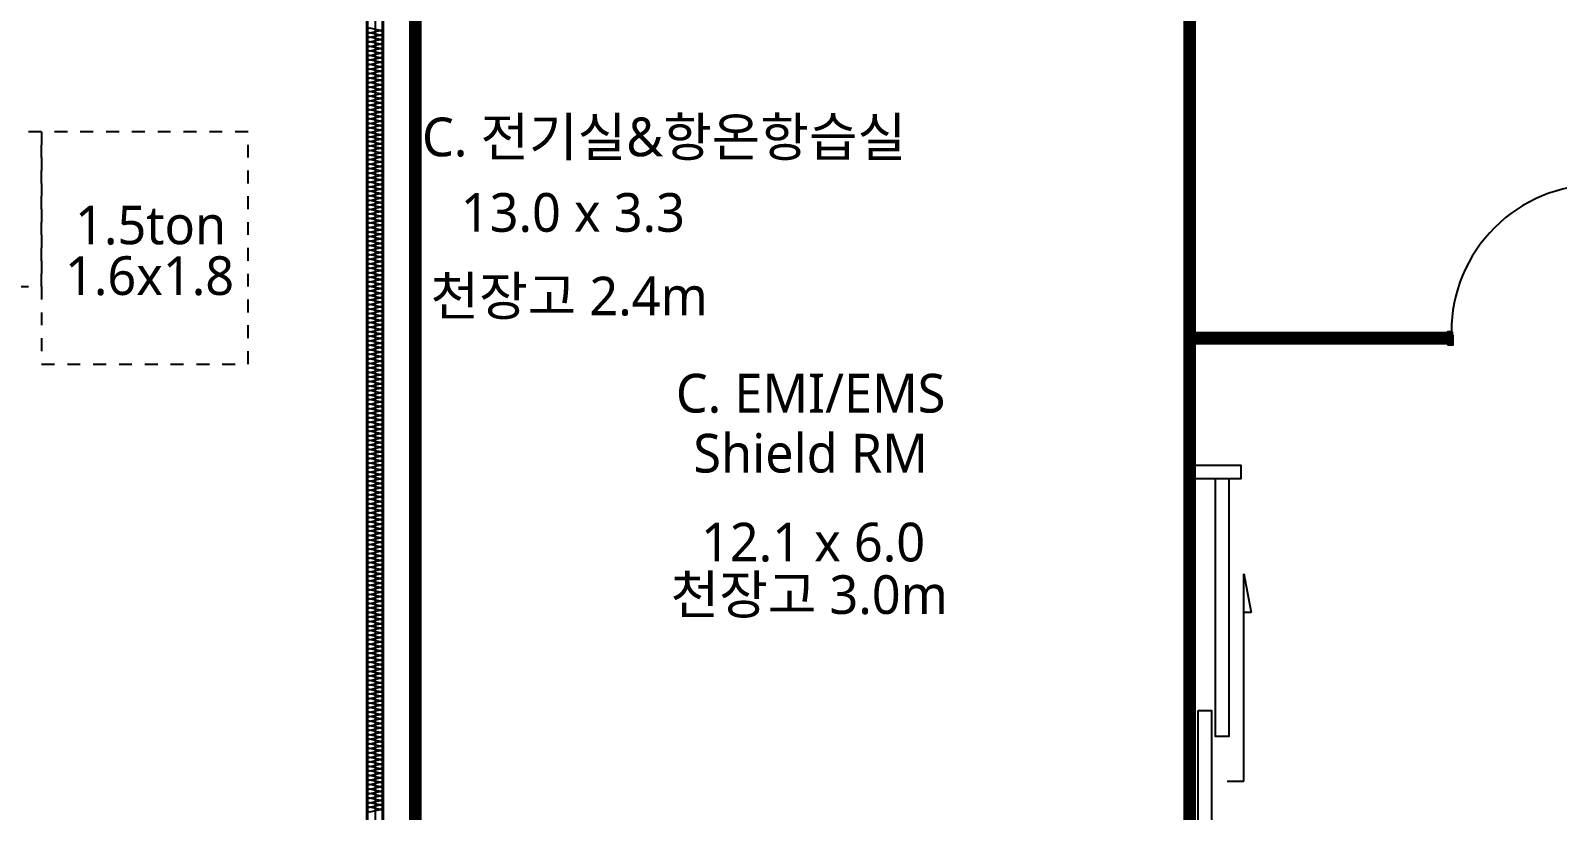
# Model space of a CAD drawing. Header units: millimetres. Extents: x 9 to 147, y 4 to 115.
# Drawn here: x 73.47 to 85.3, y 76.44 to 82.48 of the extents above; entities that cross this region are included whole.
import ezdxf
from ezdxf.enums import TextEntityAlignment as Align

# ---------------------------------------------------------------- set-up
doc = ezdxf.new("R2010")
doc.units = ezdxf.units.MM
doc.header["$LTSCALE"] = 200
doc.linetypes.add('XR-PLAN$0$CEN-GAUN', pattern=[32.2, 30, -1, 0.2, -1])
doc.linetypes.add('XR-PLAN$0$HIDDEN', pattern=[0.375, 0.25, -0.125])
doc.layers.get('DEFPOINTS').update_dxf_attribs({"color": 137})
for name, color, linetype in [('XR-PLAN$0$!!장비명', 252, 'Continuous'), ('XR-PLAN$0$AA-WAXM-DRYWALL', 252, 'Continuous'), ('XR-PLAN$0$CEN', 252, 'XR-PLAN$0$CEN-GAUN'), ('XR-PLAN$0$DOOR-OPEN', 252, 'Continuous'), ('XR-PLAN$0$ELE-6', 252, 'Continuous'), ('XR-PLAN$0$ETC', 252, 'Continuous'), ('XR-PLAN$0$HAT', 252, 'Continuous'), ('XR-PLAN$0$HAT-INS', 252, 'Continuous'), ('XR-PLAN$0$Panel', 252, 'Continuous'), ('XR-PLAN$0$Z-하부구조체', 252, 'XR-PLAN$0$HIDDEN'), ('XR-PLAN$0$장비', 252, 'XR-PLAN$0$HIDDEN')]:
    doc.layers.add(name, color=color, linetype=linetype)
doc.layers.add('XR-PLAN$0$TXT-1', color=137, linetype='Continuous', plot=False)
doc.styles.add('XR-PLAN$0$스타일1', font='MALGUN_0.TTF')

# ---------------------------------------------------------------- blocks, each defined once
blk = doc.blocks.new('*U103')
at = {"layer": 'XR-PLAN$0$HAT-INS'}
for points in [[(-5551.975315, 0, -0.4142135624), (-5566.975315, 15), (-5551.975315, 85, 1), (-5581.975315, 85), (-5566.975315, 15, -0.4142135624), (-5581.975315, 0, 0.4142135624)], [(-5521.975315, 0, -0.4142135624), (-5536.975315, 15), (-5521.975315, 85, 1), (-5551.975315, 85), (-5536.975315, 15, -0.4142135624), (-5551.975315, 0, 0.4142135624)], [(-5491.975315, 0, -0.4142135624), (-5506.975315, 15), (-5491.975315, 85, 1), (-5521.975315, 85), (-5506.975315, 15, -0.4142135624), (-5521.975315, 0, 0.4142135624)], [(-5461.975315, 0, -0.4142135624), (-5476.975315, 15), (-5461.975315, 85, 1), (-5491.975315, 85), (-5476.975315, 15, -0.4142135624), (-5491.975315, 0, 0.4142135624)], [(-5431.975315, 0, -0.4142135624), (-5446.975315, 15), (-5431.975315, 85, 1), (-5461.975315, 85), (-5446.975315, 15, -0.4142135624), (-5461.975315, 0, 0.4142135624)], [(-5401.975315, 0, -0.4142135624), (-5416.975315, 15), (-5401.975315, 85, 1), (-5431.975315, 85), (-5416.975315, 15, -0.4142135624), (-5431.975315, 0, 0.4142135624)], [(-5371.975315, 0, -0.4142135624), (-5386.975315, 15), (-5371.975315, 85, 1), (-5401.975315, 85), (-5386.975315, 15, -0.4142135624), (-5401.975315, 0, 0.4142135624)], [(-5341.975315, 0, -0.4142135624), (-5356.975315, 15), (-5341.975315, 85, 1), (-5371.975315, 85), (-5356.975315, 15, -0.4142135624), (-5371.975315, 0, 0.4142135624)], [(-5311.975315, 0, -0.4142135624), (-5326.975315, 15), (-5311.975315, 85, 1), (-5341.975315, 85), (-5326.975315, 15, -0.4142135624), (-5341.975315, 0, 0.4142135624)], [(-5281.975315, 0, -0.4142135624), (-5296.975315, 15), (-5281.975315, 85, 1), (-5311.975315, 85), (-5296.975315, 15, -0.4142135624), (-5311.975315, 0, 0.4142135624)], [(-5251.975315, 0, -0.4142135624), (-5266.975315, 15), (-5251.975315, 85, 1), (-5281.975315, 85), (-5266.975315, 15, -0.4142135624), (-5281.975315, 0, 0.4142135624)], [(-5221.975315, 0, -0.4142135624), (-5236.975315, 15), (-5221.975315, 85, 1), (-5251.975315, 85), (-5236.975315, 15, -0.4142135624), (-5251.975315, 0, 0.4142135624)], [(-5191.975315, 0, -0.4142135624), (-5206.975315, 15), (-5191.975315, 85, 1), (-5221.975315, 85), (-5206.975315, 15, -0.4142135624), (-5221.975315, 0, 0.4142135624)], [(-5161.975315, 0, -0.4142135624), (-5176.975315, 15), (-5161.975315, 85, 1), (-5191.975315, 85), (-5176.975315, 15, -0.4142135624), (-5191.975315, 0, 0.4142135624)], [(-5131.975315, 0, -0.4142135624), (-5146.975315, 15), (-5131.975315, 85, 1), (-5161.975315, 85), (-5146.975315, 15, -0.4142135624), (-5161.975315, 0, 0.4142135624)], [(-5101.975315, 0, -0.4142135624), (-5116.975315, 15), (-5101.975315, 85, 1), (-5131.975315, 85), (-5116.975315, 15, -0.4142135624), (-5131.975315, 0, 0.4142135624)], [(-5071.975315, 0, -0.4142135624), (-5086.975315, 15), (-5071.975315, 85, 1), (-5101.975315, 85), (-5086.975315, 15, -0.4142135624), (-5101.975315, 0, 0.4142135624)], [(-5041.975315, 0, -0.4142135624), (-5056.975315, 15), (-5041.975315, 85, 1), (-5071.975315, 85), (-5056.975315, 15, -0.4142135624), (-5071.975315, 0, 0.4142135624)], [(-5011.975315, 0, -0.4142135624), (-5026.975315, 15), (-5011.975315, 85, 1), (-5041.975315, 85), (-5026.975315, 15, -0.4142135624), (-5041.975315, 0, 0.4142135624)], [(-4981.975315, 0, -0.4142135624), (-4996.975315, 15), (-4981.975315, 85, 1), (-5011.975315, 85), (-4996.975315, 15, -0.4142135624), (-5011.975315, 0, 0.4142135624)], [(-4951.975315, 0, -0.4142135624), (-4966.975315, 15), (-4951.975315, 85, 1), (-4981.975315, 85), (-4966.975315, 15, -0.4142135624), (-4981.975315, 0, 0.4142135624)], [(-4921.975315, 0, -0.4142135624), (-4936.975315, 15), (-4921.975315, 85, 1), (-4951.975315, 85), (-4936.975315, 15, -0.4142135624), (-4951.975315, 0, 0.4142135624)], [(-4891.975315, 0, -0.4142135624), (-4906.975315, 15), (-4891.975315, 85, 1), (-4921.975315, 85), (-4906.975315, 15, -0.4142135624), (-4921.975315, 0, 0.4142135624)], [(-4861.975315, 0, -0.4142135624), (-4876.975315, 15), (-4861.975315, 85, 1), (-4891.975315, 85), (-4876.975315, 15, -0.4142135624), (-4891.975315, 0, 0.4142135624)], [(-4831.975315, 0, -0.4142135624), (-4846.975315, 15), (-4831.975315, 85, 1), (-4861.975315, 85), (-4846.975315, 15, -0.4142135624), (-4861.975315, 0, 0.4142135624)], [(-4801.975315, 0, -0.4142135624), (-4816.975315, 15), (-4801.975315, 85, 1), (-4831.975315, 85), (-4816.975315, 15, -0.4142135624), (-4831.975315, 0, 0.4142135624)], [(-4771.975315, 0, -0.4142135624), (-4786.975315, 15), (-4771.975315, 85, 1), (-4801.975315, 85), (-4786.975315, 15, -0.4142135624), (-4801.975315, 0, 0.4142135624)], [(-4741.975315, 0, -0.4142135624), (-4756.975315, 15), (-4741.975315, 85, 1), (-4771.975315, 85), (-4756.975315, 15, -0.4142135624), (-4771.975315, 0, 0.4142135624)], [(-4711.975315, 0, -0.4142135624), (-4726.975315, 15), (-4711.975315, 85, 1), (-4741.975315, 85), (-4726.975315, 15, -0.4142135624), (-4741.975315, 0, 0.4142135624)], [(-4681.975315, 0, -0.4142135624), (-4696.975315, 15), (-4681.975315, 85, 1), (-4711.975315, 85), (-4696.975315, 15, -0.4142135624), (-4711.975315, 0, 0.4142135624)], [(-4651.975315, 0, -0.4142135624), (-4666.975315, 15), (-4651.975315, 85, 1), (-4681.975315, 85), (-4666.975315, 15, -0.4142135624), (-4681.975315, 0, 0.4142135624)], [(-4621.975315, 0, -0.4142135624), (-4636.975315, 15), (-4621.975315, 85, 1), (-4651.975315, 85), (-4636.975315, 15, -0.4142135624), (-4651.975315, 0, 0.4142135624)], [(-4591.975315, 0, -0.4142135624), (-4606.975315, 15), (-4591.975315, 85, 1), (-4621.975315, 85), (-4606.975315, 15, -0.4142135624), (-4621.975315, 0, 0.4142135624)], [(-4561.975315, 0, -0.4142135624), (-4576.975315, 15), (-4561.975315, 85, 1), (-4591.975315, 85), (-4576.975315, 15, -0.4142135624), (-4591.975315, 0, 0.4142135624)], [(-4531.975315, 0, -0.4142135624), (-4546.975315, 15), (-4531.975315, 85, 1), (-4561.975315, 85), (-4546.975315, 15, -0.4142135624), (-4561.975315, 0, 0.4142135624)], [(-4501.975315, 0, -0.4142135624), (-4516.975315, 15), (-4501.975315, 85, 1), (-4531.975315, 85), (-4516.975315, 15, -0.4142135624), (-4531.975315, 0, 0.4142135624)], [(-4471.975315, 0, -0.4142135624), (-4486.975315, 15), (-4471.975315, 85, 1), (-4501.975315, 85), (-4486.975315, 15, -0.4142135624), (-4501.975315, 0, 0.4142135624)], [(-4441.975315, 0, -0.4142135624), (-4456.975315, 15), (-4441.975315, 85, 1), (-4471.975315, 85), (-4456.975315, 15, -0.4142135624), (-4471.975315, 0, 0.4142135624)], [(-4411.975315, 0, -0.4142135624), (-4426.975315, 15), (-4411.975315, 85, 1), (-4441.975315, 85), (-4426.975315, 15, -0.4142135624), (-4441.975315, 0, 0.4142135624)], [(-4381.975315, 0, -0.4142135624), (-4396.975315, 15), (-4381.975315, 85, 1), (-4411.975315, 85), (-4396.975315, 15, -0.4142135624), (-4411.975315, 0, 0.4142135624)], [(-4351.975315, 0, -0.4142135624), (-4366.975315, 15), (-4351.975315, 85, 1), (-4381.975315, 85), (-4366.975315, 15, -0.4142135624), (-4381.975315, 0, 0.4142135624)], [(-4321.975315, 0, -0.4142135624), (-4336.975315, 15), (-4321.975315, 85, 1), (-4351.975315, 85), (-4336.975315, 15, -0.4142135624), (-4351.975315, 0, 0.4142135624)], [(-4291.975315, 0, -0.4142135624), (-4306.975315, 15), (-4291.975315, 85, 1), (-4321.975315, 85), (-4306.975315, 15, -0.4142135624), (-4321.975315, 0, 0.4142135624)], [(-4261.975315, 0, -0.4142135624), (-4276.975315, 15), (-4261.975315, 85, 1), (-4291.975315, 85), (-4276.975315, 15, -0.4142135624), (-4291.975315, 0, 0.4142135624)], [(-4231.975315, 0, -0.4142135624), (-4246.975315, 15), (-4231.975315, 85, 1), (-4261.975315, 85), (-4246.975315, 15, -0.4142135624), (-4261.975315, 0, 0.4142135624)], [(-4201.975315, 0, -0.4142135624), (-4216.975315, 15), (-4201.975315, 85, 1), (-4231.975315, 85), (-4216.975315, 15, -0.4142135624), (-4231.975315, 0, 0.4142135624)], [(-4171.975315, 0, -0.4142135624), (-4186.975315, 15), (-4171.975315, 85, 1), (-4201.975315, 85), (-4186.975315, 15, -0.4142135624), (-4201.975315, 0, 0.4142135624)], [(-4141.975315, 0, -0.4142135624), (-4156.975315, 15), (-4141.975315, 85, 1), (-4171.975315, 85), (-4156.975315, 15, -0.4142135624), (-4171.975315, 0, 0.4142135624)], [(-4111.975315, 0, -0.4142135624), (-4126.975315, 15), (-4111.975315, 85, 1), (-4141.975315, 85), (-4126.975315, 15, -0.4142135624), (-4141.975315, 0, 0.4142135624)], [(-4081.975315, 0, -0.4142135624), (-4096.975315, 15), (-4081.975315, 85, 1), (-4111.975315, 85), (-4096.975315, 15, -0.4142135624), (-4111.975315, 0, 0.4142135624)], [(-4051.975315, 0, -0.4142135624), (-4066.975315, 15), (-4051.975315, 85, 1), (-4081.975315, 85), (-4066.975315, 15, -0.4142135624), (-4081.975315, 0, 0.4142135624)], [(-4021.975315, 0, -0.4142135624), (-4036.975315, 15), (-4021.975315, 85, 1), (-4051.975315, 85), (-4036.975315, 15, -0.4142135624), (-4051.975315, 0, 0.4142135624)], [(-3991.975315, 0, -0.4142135624), (-4006.975315, 15), (-3991.975315, 85, 1), (-4021.975315, 85), (-4006.975315, 15, -0.4142135624), (-4021.975315, 0, 0.4142135624)], [(-3961.975315, 0, -0.4142135624), (-3976.975315, 15), (-3961.975315, 85, 1), (-3991.975315, 85), (-3976.975315, 15, -0.4142135624), (-3991.975315, 0, 0.4142135624)], [(-3931.975315, 0, -0.4142135624), (-3946.975315, 15), (-3931.975315, 85, 1), (-3961.975315, 85), (-3946.975315, 15, -0.4142135624), (-3961.975315, 0, 0.4142135624)], [(-3901.975315, 0, -0.4142135624), (-3916.975315, 15), (-3901.975315, 85, 1), (-3931.975315, 85), (-3916.975315, 15, -0.4142135624), (-3931.975315, 0, 0.4142135624)], [(-3871.975315, 0, -0.4142135624), (-3886.975315, 15), (-3871.975315, 85, 1), (-3901.975315, 85), (-3886.975315, 15, -0.4142135624), (-3901.975315, 0, 0.4142135624)], [(-3841.975315, 0, -0.4142135624), (-3856.975315, 15), (-3841.975315, 85, 1), (-3871.975315, 85), (-3856.975315, 15, -0.4142135624), (-3871.975315, 0, 0.4142135624)], [(-3811.975315, 0, -0.4142135624), (-3826.975315, 15), (-3811.975315, 85, 1), (-3841.975315, 85), (-3826.975315, 15, -0.4142135624), (-3841.975315, 0, 0.4142135624)], [(-3781.975315, 0, -0.4142135624), (-3796.975315, 15), (-3781.975315, 85, 1), (-3811.975315, 85), (-3796.975315, 15, -0.4142135624), (-3811.975315, 0, 0.4142135624)], [(-3751.975315, 0, -0.4142135624), (-3766.975315, 15), (-3751.975315, 85, 1), (-3781.975315, 85), (-3766.975315, 15, -0.4142135624), (-3781.975315, 0, 0.4142135624)], [(-3721.975315, 0, -0.4142135624), (-3736.975315, 15), (-3721.975315, 85, 1), (-3751.975315, 85), (-3736.975315, 15, -0.4142135624), (-3751.975315, 0, 0.4142135624)], [(-3691.975315, 0, -0.4142135624), (-3706.975315, 15), (-3691.975315, 85, 1), (-3721.975315, 85), (-3706.975315, 15, -0.4142135624), (-3721.975315, 0, 0.4142135624)], [(-3661.975315, 0, -0.4142135624), (-3676.975315, 15), (-3661.975315, 85, 1), (-3691.975315, 85), (-3676.975315, 15, -0.4142135624), (-3691.975315, 0, 0.4142135624)], [(-3631.975315, 0, -0.4142135624), (-3646.975315, 15), (-3631.975315, 85, 1), (-3661.975315, 85), (-3646.975315, 15, -0.4142135624), (-3661.975315, 0, 0.4142135624)], [(-3601.975315, 0, -0.4142135624), (-3616.975315, 15), (-3601.975315, 85, 1), (-3631.975315, 85), (-3616.975315, 15, -0.4142135624), (-3631.975315, 0, 0.4142135624)], [(-3571.975315, 0, -0.4142135624), (-3586.975315, 15), (-3571.975315, 85, 1), (-3601.975315, 85), (-3586.975315, 15, -0.4142135624), (-3601.975315, 0, 0.4142135624)], [(-3541.975315, 0, -0.4142135624), (-3556.975315, 15), (-3541.975315, 85, 1), (-3571.975315, 85), (-3556.975315, 15, -0.4142135624), (-3571.975315, 0, 0.4142135624)], [(-3511.975315, 0, -0.4142135624), (-3526.975315, 15), (-3511.975315, 85, 1), (-3541.975315, 85), (-3526.975315, 15, -0.4142135624), (-3541.975315, 0, 0.4142135624)], [(-3481.975315, 0, -0.4142135624), (-3496.975315, 15), (-3481.975315, 85, 1), (-3511.975315, 85), (-3496.975315, 15, -0.4142135624), (-3511.975315, 0, 0.4142135624)], [(-3451.975315, 0, -0.4142135624), (-3466.975315, 15), (-3451.975315, 85, 1), (-3481.975315, 85), (-3466.975315, 15, -0.4142135624), (-3481.975315, 0, 0.4142135624)], [(-3421.975315, 0, -0.4142135624), (-3436.975315, 15), (-3421.975315, 85, 1), (-3451.975315, 85), (-3436.975315, 15, -0.4142135624), (-3451.975315, 0, 0.4142135624)], [(-3391.975315, 0, -0.4142135624), (-3406.975315, 15), (-3391.975315, 85, 1), (-3421.975315, 85), (-3406.975315, 15, -0.4142135624), (-3421.975315, 0, 0.4142135624)], [(-3361.975315, 0, -0.4142135624), (-3376.975315, 15), (-3361.975315, 85, 1), (-3391.975315, 85), (-3376.975315, 15, -0.4142135624), (-3391.975315, 0, 0.4142135624)], [(-3331.975315, 0, -0.4142135624), (-3346.975315, 15), (-3331.975315, 85, 1), (-3361.975315, 85), (-3346.975315, 15, -0.4142135624), (-3361.975315, 0, 0.4142135624)], [(-3301.975315, 0, -0.4142135624), (-3316.975315, 15), (-3301.975315, 85, 1), (-3331.975315, 85), (-3316.975315, 15, -0.4142135624), (-3331.975315, 0, 0.4142135624)], [(-3271.975315, 0, -0.4142135624), (-3286.975315, 15), (-3271.975315, 85, 1), (-3301.975315, 85), (-3286.975315, 15, -0.4142135624), (-3301.975315, 0, 0.4142135624)], [(-3241.975315, 0, -0.4142135624), (-3256.975315, 15), (-3241.975315, 85, 1), (-3271.975315, 85), (-3256.975315, 15, -0.4142135624), (-3271.975315, 0, 0.4142135624)], [(-3211.975315, 0, -0.4142135624), (-3226.975315, 15), (-3211.975315, 85, 1), (-3241.975315, 85), (-3226.975315, 15, -0.4142135624), (-3241.975315, 0, 0.4142135624)], [(-3181.975315, 0, -0.4142135624), (-3196.975315, 15), (-3181.975315, 85, 1), (-3211.975315, 85), (-3196.975315, 15, -0.4142135624), (-3211.975315, 0, 0.4142135624)], [(-3151.975315, 0, -0.4142135624), (-3166.975315, 15), (-3151.975315, 85, 1), (-3181.975315, 85), (-3166.975315, 15, -0.4142135624), (-3181.975315, 0, 0.4142135624)], [(-3121.975315, 0, -0.4142135624), (-3136.975315, 15), (-3121.975315, 85, 1), (-3151.975315, 85), (-3136.975315, 15, -0.4142135624), (-3151.975315, 0, 0.4142135624)], [(-3091.975315, 0, -0.4142135624), (-3106.975315, 15), (-3091.975315, 85, 1), (-3121.975315, 85), (-3106.975315, 15, -0.4142135624), (-3121.975315, 0, 0.4142135624)], [(-3061.975315, 0, -0.4142135624), (-3076.975315, 15), (-3061.975315, 85, 1), (-3091.975315, 85), (-3076.975315, 15, -0.4142135624), (-3091.975315, 0, 0.4142135624)], [(-3031.975315, 0, -0.4142135624), (-3046.975315, 15), (-3031.975315, 85, 1), (-3061.975315, 85), (-3046.975315, 15, -0.4142135624), (-3061.975315, 0, 0.4142135624)], [(-3001.975315, 0, -0.4142135624), (-3016.975315, 15), (-3001.975315, 85, 1), (-3031.975315, 85), (-3016.975315, 15, -0.4142135624), (-3031.975315, 0, 0.4142135624)], [(-2971.975315, 0, -0.4142135624), (-2986.975315, 15), (-2971.975315, 85, 1), (-3001.975315, 85), (-2986.975315, 15, -0.4142135624), (-3001.975315, 0, 0.4142135624)], [(-2941.975315, 0, -0.4142135624), (-2956.975315, 15), (-2941.975315, 85, 1), (-2971.975315, 85), (-2956.975315, 15, -0.4142135624), (-2971.975315, 0, 0.4142135624)], [(-2911.975315, 0, -0.4142135624), (-2926.975315, 15), (-2911.975315, 85, 1), (-2941.975315, 85), (-2926.975315, 15, -0.4142135624), (-2941.975315, 0, 0.4142135624)], [(-2881.975315, 0, -0.4142135624), (-2896.975315, 15), (-2881.975315, 85, 1), (-2911.975315, 85), (-2896.975315, 15, -0.4142135624), (-2911.975315, 0, 0.4142135624)], [(-2851.975315, 0, -0.4142135624), (-2866.975315, 15), (-2851.975315, 85, 1), (-2881.975315, 85), (-2866.975315, 15, -0.4142135624), (-2881.975315, 0, 0.4142135624)], [(-2821.975315, 0, -0.4142135624), (-2836.975315, 15), (-2821.975315, 85, 1), (-2851.975315, 85), (-2836.975315, 15, -0.4142135624), (-2851.975315, 0, 0.4142135624)], [(-2791.975315, 0, -0.4142135624), (-2806.975315, 15), (-2791.975315, 85, 1), (-2821.975315, 85), (-2806.975315, 15, -0.4142135624), (-2821.975315, 0, 0.4142135624)], [(-2761.975315, 0, -0.4142135624), (-2776.975315, 15), (-2761.975315, 85, 1), (-2791.975315, 85), (-2776.975315, 15, -0.4142135624), (-2791.975315, 0, 0.4142135624)], [(-2731.975315, 0, -0.4142135624), (-2746.975315, 15), (-2731.975315, 85, 1), (-2761.975315, 85), (-2746.975315, 15, -0.4142135624), (-2761.975315, 0, 0.4142135624)], [(-2701.975315, 0, -0.4142135624), (-2716.975315, 15), (-2701.975315, 85, 1), (-2731.975315, 85), (-2716.975315, 15, -0.4142135624), (-2731.975315, 0, 0.4142135624)], [(-2671.975315, 0, -0.4142135624), (-2686.975315, 15), (-2671.975315, 85, 1), (-2701.975315, 85), (-2686.975315, 15, -0.4142135624), (-2701.975315, 0, 0.4142135624)], [(-2641.975315, 0, -0.4142135624), (-2656.975315, 15), (-2641.975315, 85, 1), (-2671.975315, 85), (-2656.975315, 15, -0.4142135624), (-2671.975315, 0, 0.4142135624)], [(-2611.975315, 0, -0.4142135624), (-2626.975315, 15), (-2611.975315, 85, 1), (-2641.975315, 85), (-2626.975315, 15, -0.4142135624), (-2641.975315, 0, 0.4142135624)], [(-2581.975315, 0, -0.4142135624), (-2596.975315, 15), (-2581.975315, 85, 1), (-2611.975315, 85), (-2596.975315, 15, -0.4142135624), (-2611.975315, 0, 0.4142135624)], [(-2551.975315, 0, -0.4142135624), (-2566.975315, 15), (-2551.975315, 85, 1), (-2581.975315, 85), (-2566.975315, 15, -0.4142135624), (-2581.975315, 0, 0.4142135624)], [(-2521.975315, 0, -0.4142135624), (-2536.975315, 15), (-2521.975315, 85, 1), (-2551.975315, 85), (-2536.975315, 15, -0.4142135624), (-2551.975315, 0, 0.4142135624)], [(-2491.975315, 0, -0.4142135624), (-2506.975315, 15), (-2491.975315, 85, 1), (-2521.975315, 85), (-2506.975315, 15, -0.4142135624), (-2521.975315, 0, 0.4142135624)], [(-2461.975315, 0, -0.4142135624), (-2476.975315, 15), (-2461.975315, 85, 1), (-2491.975315, 85), (-2476.975315, 15, -0.4142135624), (-2491.975315, 0, 0.4142135624)], [(-2431.975315, 0, -0.4142135624), (-2446.975315, 15), (-2431.975315, 85, 1), (-2461.975315, 85), (-2446.975315, 15, -0.4142135624), (-2461.975315, 0, 0.4142135624)], [(-2401.975315, 0, -0.4142135624), (-2416.975315, 15), (-2401.975315, 85, 1), (-2431.975315, 85), (-2416.975315, 15, -0.4142135624), (-2431.975315, 0, 0.4142135624)], [(-2371.975315, 0, -0.4142135624), (-2386.975315, 15), (-2371.975315, 85, 1), (-2401.975315, 85), (-2386.975315, 15, -0.4142135624), (-2401.975315, 0, 0.4142135624)], [(-2341.975315, 0, -0.4142135624), (-2356.975315, 15), (-2341.975315, 85, 1), (-2371.975315, 85), (-2356.975315, 15, -0.4142135624), (-2371.975315, 0, 0.4142135624)], [(-2311.975315, 0, -0.4142135624), (-2326.975315, 15), (-2311.975315, 85, 1), (-2341.975315, 85), (-2326.975315, 15, -0.4142135624), (-2341.975315, 0, 0.4142135624)], [(-2281.975315, 0, -0.4142135624), (-2296.975315, 15), (-2281.975315, 85, 1), (-2311.975315, 85), (-2296.975315, 15, -0.4142135624), (-2311.975315, 0, 0.4142135624)], [(-2251.975315, 0, -0.4142135624), (-2266.975315, 15), (-2251.975315, 85, 1), (-2281.975315, 85), (-2266.975315, 15, -0.4142135624), (-2281.975315, 0, 0.4142135624)], [(-2221.975315, 0, -0.4142135624), (-2236.975315, 15), (-2221.975315, 85, 1), (-2251.975315, 85), (-2236.975315, 15, -0.4142135624), (-2251.975315, 0, 0.4142135624)], [(-2191.975315, 0, -0.4142135624), (-2206.975315, 15), (-2191.975315, 85, 1), (-2221.975315, 85), (-2206.975315, 15, -0.4142135624), (-2221.975315, 0, 0.4142135624)], [(-2161.975315, 0, -0.4142135624), (-2176.975315, 15), (-2161.975315, 85, 1), (-2191.975315, 85), (-2176.975315, 15, -0.4142135624), (-2191.975315, 0, 0.4142135624)], [(-2131.975315, 0, -0.4142135624), (-2146.975315, 15), (-2131.975315, 85, 1), (-2161.975315, 85), (-2146.975315, 15, -0.4142135624), (-2161.975315, 0, 0.4142135624)], [(-2101.975315, 0, -0.4142135624), (-2116.975315, 15), (-2101.975315, 85, 1), (-2131.975315, 85), (-2116.975315, 15, -0.4142135624), (-2131.975315, 0, 0.4142135624)], [(-2071.975315, 0, -0.4142135624), (-2086.975315, 15), (-2071.975315, 85, 1), (-2101.975315, 85), (-2086.975315, 15, -0.4142135624), (-2101.975315, 0, 0.4142135624)], [(-2041.975315, 0, -0.4142135624), (-2056.975315, 15), (-2041.975315, 85, 1), (-2071.975315, 85), (-2056.975315, 15, -0.4142135624), (-2071.975315, 0, 0.4142135624)], [(-2011.975315, 0, -0.4142135624), (-2026.975315, 15), (-2011.975315, 85, 1), (-2041.975315, 85), (-2026.975315, 15, -0.4142135624), (-2041.975315, 0, 0.4142135624)], [(-1981.975315, 0, -0.4142135624), (-1996.975315, 15), (-1981.975315, 85, 1), (-2011.975315, 85), (-1996.975315, 15, -0.4142135624), (-2011.975315, 0, 0.4142135624)], [(-1951.975315, 0, -0.4142135624), (-1966.975315, 15), (-1951.975315, 85, 1), (-1981.975315, 85), (-1966.975315, 15, -0.4142135624), (-1981.975315, 0, 0.4142135624)], [(-1921.975315, 0, -0.4142135624), (-1936.975315, 15), (-1921.975315, 85, 1), (-1951.975315, 85), (-1936.975315, 15, -0.4142135624), (-1951.975315, 0, 0.4142135624)], [(-1891.975315, 0, -0.4142135624), (-1906.975315, 15), (-1891.975315, 85, 1), (-1921.975315, 85), (-1906.975315, 15, -0.4142135624), (-1921.975315, 0, 0.4142135624)], [(-1861.975315, 0, -0.4142135624), (-1876.975315, 15), (-1861.975315, 85, 1), (-1891.975315, 85), (-1876.975315, 15, -0.4142135624), (-1891.975315, 0, 0.4142135624)], [(-1831.975315, 0, -0.4142135624), (-1846.975315, 15), (-1831.975315, 85, 1), (-1861.975315, 85), (-1846.975315, 15, -0.4142135624), (-1861.975315, 0, 0.4142135624)], [(-1801.975315, 0, -0.4142135624), (-1816.975315, 15), (-1801.975315, 85, 1), (-1831.975315, 85), (-1816.975315, 15, -0.4142135624), (-1831.975315, 0, 0.4142135624)], [(-1771.975315, 0, -0.4142135624), (-1786.975315, 15), (-1771.975315, 85, 1), (-1801.975315, 85), (-1786.975315, 15, -0.4142135624), (-1801.975315, 0, 0.4142135624)], [(-1741.975315, 0, -0.4142135624), (-1756.975315, 15), (-1741.975315, 85, 1), (-1771.975315, 85), (-1756.975315, 15, -0.4142135624), (-1771.975315, 0, 0.4142135624)], [(-1711.975315, 0, -0.4142135624), (-1726.975315, 15), (-1711.975315, 85, 1), (-1741.975315, 85), (-1726.975315, 15, -0.4142135624), (-1741.975315, 0, 0.4142135624)], [(-1681.975315, 0, -0.4142135624), (-1696.975315, 15), (-1681.975315, 85, 1), (-1711.975315, 85), (-1696.975315, 15, -0.4142135624), (-1711.975315, 0, 0.4142135624)], [(-1651.975315, 0, -0.4142135624), (-1666.975315, 15), (-1651.975315, 85, 1), (-1681.975315, 85), (-1666.975315, 15, -0.4142135624), (-1681.975315, 0, 0.4142135624)], [(-1621.975315, 0, -0.4142135624), (-1636.975315, 15), (-1621.975315, 85, 1), (-1651.975315, 85), (-1636.975315, 15, -0.4142135624), (-1651.975315, 0, 0.4142135624)], [(-1591.975315, 0, -0.4142135624), (-1606.975315, 15), (-1591.975315, 85, 1), (-1621.975315, 85), (-1606.975315, 15, -0.4142135624), (-1621.975315, 0, 0.4142135624)], [(-1561.975315, 0, -0.4142135624), (-1576.975315, 15), (-1561.975315, 85, 1), (-1591.975315, 85), (-1576.975315, 15, -0.4142135624), (-1591.975315, 0, 0.4142135624)], [(-1531.975315, 0, -0.4142135624), (-1546.975315, 15), (-1531.975315, 85, 1), (-1561.975315, 85), (-1546.975315, 15, -0.4142135624), (-1561.975315, 0, 0.4142135624)], [(-1501.975315, 0, -0.4142135624), (-1516.975315, 15), (-1501.975315, 85, 1), (-1531.975315, 85), (-1516.975315, 15, -0.4142135624), (-1531.975315, 0, 0.4142135624)], [(-1471.975315, 0, -0.4142135624), (-1486.975315, 15), (-1471.975315, 85, 1), (-1501.975315, 85), (-1486.975315, 15, -0.4142135624), (-1501.975315, 0, 0.4142135624)], [(-1441.975315, 0, -0.4142135624), (-1456.975315, 15), (-1441.975315, 85, 1), (-1471.975315, 85), (-1456.975315, 15, -0.4142135624), (-1471.975315, 0, 0.4142135624)], [(-1411.975315, 0, -0.4142135624), (-1426.975315, 15), (-1411.975315, 85, 1), (-1441.975315, 85), (-1426.975315, 15, -0.4142135624), (-1441.975315, 0, 0.4142135624)], [(-1381.975315, 0, -0.4142135624), (-1396.975315, 15), (-1381.975315, 85, 1), (-1411.975315, 85), (-1396.975315, 15, -0.4142135624), (-1411.975315, 0, 0.4142135624)], [(-1351.975315, 0, -0.4142135624), (-1366.975315, 15), (-1351.975315, 85, 1), (-1381.975315, 85), (-1366.975315, 15, -0.4142135624), (-1381.975315, 0, 0.4142135624)], [(-1321.975315, 0, -0.4142135624), (-1336.975315, 15), (-1321.975315, 85, 1), (-1351.975315, 85), (-1336.975315, 15, -0.4142135624), (-1351.975315, 0, 0.4142135624)], [(-1291.975315, 0, -0.4142135624), (-1306.975315, 15), (-1291.975315, 85, 1), (-1321.975315, 85), (-1306.975315, 15, -0.4142135624), (-1321.975315, 0, 0.4142135624)], [(-1261.975315, 0, -0.4142135624), (-1276.975315, 15), (-1261.975315, 85, 1), (-1291.975315, 85), (-1276.975315, 15, -0.4142135624), (-1291.975315, 0, 0.4142135624)], [(-1231.975315, 0, -0.4142135624), (-1246.975315, 15), (-1231.975315, 85, 1), (-1261.975315, 85), (-1246.975315, 15, -0.4142135624), (-1261.975315, 0, 0.4142135624)], [(-1201.975315, 0, -0.4142135624), (-1216.975315, 15), (-1201.975315, 85, 1), (-1231.975315, 85), (-1216.975315, 15, -0.4142135624), (-1231.975315, 0, 0.4142135624)], [(-1171.975315, 0, -0.4142135624), (-1186.975315, 15), (-1171.975315, 85, 1), (-1201.975315, 85), (-1186.975315, 15, -0.4142135624), (-1201.975315, 0, 0.4142135624)], [(-1141.975315, 0, -0.4142135624), (-1156.975315, 15), (-1141.975315, 85, 1), (-1171.975315, 85), (-1156.975315, 15, -0.4142135624), (-1171.975315, 0, 0.4142135624)], [(-1111.975315, 0, -0.4142135624), (-1126.975315, 15), (-1111.975315, 85, 1), (-1141.975315, 85), (-1126.975315, 15, -0.4142135624), (-1141.975315, 0, 0.4142135624)], [(-1081.975315, 0, -0.4142135624), (-1096.975315, 15), (-1081.975315, 85, 1), (-1111.975315, 85), (-1096.975315, 15, -0.4142135624), (-1111.975315, 0, 0.4142135624)], [(-1051.975315, 0, -0.4142135624), (-1066.975315, 15), (-1051.975315, 85, 1), (-1081.975315, 85), (-1066.975315, 15, -0.4142135624), (-1081.975315, 0, 0.4142135624)], [(-1021.975315, 0, -0.4142135624), (-1036.975315, 15), (-1021.975315, 85, 1), (-1051.975315, 85), (-1036.975315, 15, -0.4142135624), (-1051.975315, 0, 0.4142135624)], [(-991.975315, 0, -0.4142135624), (-1006.975315, 15), (-991.975315, 85, 1), (-1021.975315, 85), (-1006.975315, 15, -0.4142135624), (-1021.975315, 0, 0.4142135624)], [(-961.975315, 0, -0.4142135624), (-976.975315, 15), (-961.975315, 85, 1), (-991.975315, 85), (-976.975315, 15, -0.4142135624), (-991.975315, 0, 0.4142135624)], [(-931.975315, 0, -0.4142135624), (-946.975315, 15), (-931.975315, 85, 1), (-961.975315, 85), (-946.975315, 15, -0.4142135624), (-961.975315, 0, 0.4142135624)], [(-901.975315, 0, -0.4142135624), (-916.975315, 15), (-901.975315, 85, 1), (-931.975315, 85), (-916.975315, 15, -0.4142135624), (-931.975315, 0, 0.4142135624)], [(-871.975315, 0, -0.4142135624), (-886.975315, 15), (-871.975315, 85, 1), (-901.975315, 85), (-886.975315, 15, -0.4142135624), (-901.975315, 0, 0.4142135624)], [(-841.975315, 0, -0.4142135624), (-856.975315, 15), (-841.975315, 85, 1), (-871.975315, 85), (-856.975315, 15, -0.4142135624), (-871.975315, 0, 0.4142135624)], [(-811.975315, 0, -0.4142135624), (-826.975315, 15), (-811.975315, 85, 1), (-841.975315, 85), (-826.975315, 15, -0.4142135624), (-841.975315, 0, 0.4142135624)], [(-781.975315, 0, -0.4142135624), (-796.975315, 15), (-781.975315, 85, 1), (-811.975315, 85), (-796.975315, 15, -0.4142135624), (-811.975315, 0, 0.4142135624)], [(-751.975315, 0, -0.4142135624), (-766.975315, 15), (-751.975315, 85, 1), (-781.975315, 85), (-766.975315, 15, -0.4142135624), (-781.975315, 0, 0.4142135624)], [(-721.975315, 0, -0.4142135624), (-736.975315, 15), (-721.975315, 85, 1), (-751.975315, 85), (-736.975315, 15, -0.4142135624), (-751.975315, 0, 0.4142135624)], [(-691.975315, 0, -0.4142135624), (-706.975315, 15), (-691.975315, 85, 1), (-721.975315, 85), (-706.975315, 15, -0.4142135624), (-721.975315, 0, 0.4142135624)], [(-661.975315, 0, -0.4142135624), (-676.975315, 15), (-661.975315, 85, 1), (-691.975315, 85), (-676.975315, 15, -0.4142135624), (-691.975315, 0, 0.4142135624)], [(-631.975315, 0, -0.4142135624), (-646.975315, 15), (-631.975315, 85, 1), (-661.975315, 85), (-646.975315, 15, -0.4142135624), (-661.975315, 0, 0.4142135624)], [(-601.975315, 0, -0.4142135624), (-616.975315, 15), (-601.975315, 85, 1), (-631.975315, 85), (-616.975315, 15, -0.4142135624), (-631.975315, 0, 0.4142135624)], [(-571.975315, 0, -0.4142135624), (-586.975315, 15), (-571.975315, 85, 1), (-601.975315, 85), (-586.975315, 15, -0.4142135624), (-601.975315, 0, 0.4142135624)], [(-541.975315, 0, -0.4142135624), (-556.975315, 15), (-541.975315, 85, 1), (-571.975315, 85), (-556.975315, 15, -0.4142135624), (-571.975315, 0, 0.4142135624)], [(-511.975315, 0, -0.4142135624), (-526.975315, 15), (-511.975315, 85, 1), (-541.975315, 85), (-526.975315, 15, -0.4142135624), (-541.975315, 0, 0.4142135624)], [(-481.975315, 0, -0.4142135624), (-496.975315, 15), (-481.975315, 85, 1), (-511.975315, 85), (-496.975315, 15, -0.4142135624), (-511.975315, 0, 0.4142135624)], [(-451.975315, 0, -0.4142135624), (-466.975315, 15), (-451.975315, 85, 1), (-481.975315, 85), (-466.975315, 15, -0.4142135624), (-481.975315, 0, 0.4142135624)], [(-421.975315, 0, -0.4142135624), (-436.975315, 15), (-421.975315, 85, 1), (-451.975315, 85), (-436.975315, 15, -0.4142135624), (-451.975315, 0, 0.4142135624)], [(-391.975315, 0, -0.4142135624), (-406.975315, 15), (-391.975315, 85, 1), (-421.975315, 85), (-406.975315, 15, -0.4142135624), (-421.975315, 0, 0.4142135624)]]:
    blk.add_lwpolyline(points, format="xyb", dxfattribs=at)
blk = doc.blocks.new('XR-PLAN$0$DH-1.2X2.4')
at = {"layer": 'XR-PLAN$0$AA-WAXM-DRYWALL'}
blk.add_line((30, -100), (30, -1240), dxfattribs=at)
for points in [[(0, 0), (45, 0), (45, 0), (45, 0), (45, -70), (30, -70), (30, -100), (0, -100), (0, 0)], [(1200, 0), (1155, 0), (1155, 0), (1155, 0), (1155, -70), (1170, -70), (1170, -100), (1200, -100), (1200, 0)], [(30, -100), (65, -100), (65, -1240), (30, -1240)]]:
    blk.add_lwpolyline(points, dxfattribs=at)
at = {"layer": 'XR-PLAN$0$DOOR-OPEN'}
blk.add_arc((30, -100), 1140, 270, 0, dxfattribs=at)
at = {"layer": 'DEFPOINTS', "style": 'XR-PLAN$0$스타일1'}
blk.add_text('1.2x2.4', height=150, rotation=270, dxfattribs=at).set_placement((108, -147))
blk = doc.blocks.new('XR-PLAN$0$auto sliding door')
at = {"layer": 'XR-PLAN$0$HAT-INS', "ltscale": 0.3}
for p, q in [((19, 1552), (19, 3161)), ((19, 3161), (76, 2861)), ((76, 2861), (19, 2861)), ((-110, 1552), (19, 1552))]:
    blk.add_line(p, q, dxfattribs=at)
for points in [[(-400, 3900), (0, 3900), (0, 4000), (-400, 4000)], [(-200, 3900), (-96, 3900), (-96, 1900), (-200, 1900)], [(-334, 2100), (-230, 2100), (-230, 100), (-334, 100)], [(-400, 0), (0, 0), (0, 100), (-400, 100)]]:
    blk.add_lwpolyline(points, close=True, dxfattribs=at)
blk = doc.blocks.new('XR-PLAN$0$지상1층 장비')
at = {"layer": 'XR-PLAN$0$장비', "ltscale": 2}
for points in [[(71754, 80500), (73554, 80500), (73554, 81700), (71754, 81700)], [(73554, 79900), (75154, 79900), (75154, 81700), (73554, 81700)]]:
    blk.add_lwpolyline(points, close=True, dxfattribs=at)
at = {"layer": 'XR-PLAN$0$!!장비명', "ltscale": 2, "style": 'XR-PLAN$0$스타일1'}
for s, p in [('1.5ton', (74399, 80978)), ('1.6x1.8', (74391, 80585))]:
    blk.add_text(s, height=300, dxfattribs=at).set_placement(p, align=Align.MIDDLE_CENTER)

msp = doc.modelspace()

# ---------------------------------------------------------------- linework, layer by layer
at = {"layer": 'XR-PLAN$0$CEN'}
msp.add_line((76.138, 86.2), (76.138, 72.6), dxfattribs=at)
at = {"layer": 'XR-PLAN$0$ELE-6'}
msp.add_lwpolyline([(76.075, 86.2), (76.2, 86.2), (76.2, 72.6), (76.075, 72.6), (76.075, 86.2)], dxfattribs=at)
at = {"layer": 'XR-PLAN$0$ETC', "const_width": 0.1}
for points in [[(76.45, 73.27), (82.45, 73.27), (82.45, 85.61), (76.45, 85.6)], [(76.45, 73.27), (76.45, 85.6)], [(82.45, 80.1), (84.493, 80.1)]]:
    msp.add_lwpolyline(points, dxfattribs=at)
at = {"layer": 'XR-PLAN$0$HAT'}
msp.add_lwpolyline([(91.2, 71.675), (112.2, 71.675), (112.2, 85.6), (76.2, 85.6), (76.2, 72.6)], dxfattribs=at)
at = {"layer": 'XR-PLAN$0$Panel'}
msp.add_lwpolyline([(76.1, 86.2), (76.1, 86.196), (76.079, 86.196), (76.079, 72.604), (76.196, 72.604), (76.196, 86.196), (76.175, 86.196), (76.175, 86.2)], dxfattribs=at)

# ---------------------------------------------------------------- block references
at = {"layer": 'XR-PLAN$0$HAT-INS'}
for name, p, xscale, yscale, zscale, rotation in [('*U103', (76.196, 82.961), 0.00117, 0.00117, 0.00117, 90), ('XR-PLAN$0$DH-1.2X2.4', (85.648, 80.05), 0.001, 0.001, 0.001, 180)]:
    msp.add_blockref(name, p, dxfattribs=dict(at, xscale=xscale, yscale=yscale, zscale=zscale, rotation=rotation))
at = {"layer": 'XR-PLAN$0$Z-하부구조체', "xscale": 0.001, "yscale": 0.001, "zscale": 0.001}
msp.add_blockref('XR-PLAN$0$auto sliding door', (82.85, 75.114), dxfattribs=at)
at = {"layer": 'XR-PLAN$0$장비', "xscale": 0.001, "yscale": 0.001, "zscale": 0.001}
msp.add_blockref('XR-PLAN$0$지상1층 장비', (0, 0), dxfattribs=at)

# ---------------------------------------------------------------- texts
at = {"layer": 'XR-PLAN$0$TXT-1', "style": 'XR-PLAN$0$스타일1'}
for s, p in [('C. 전기실&항온항습실', (78.377, 81.66)), ('13.0 x 3.3', (77.671, 81.075)), ('천장고 2.4m', (77.642, 80.427)), ('C. EMI/EMS', (79.513, 79.674)), ('Shield RM', (79.513, 79.209)), ('12.1 x 6.0', (79.532, 78.52)), ('천장고 3.0m', (79.502, 78.113))]:
    msp.add_text(s, height=0.3, dxfattribs=at).set_placement(p, align=Align.MIDDLE_CENTER)

doc.saveas('drawing.dxf')
